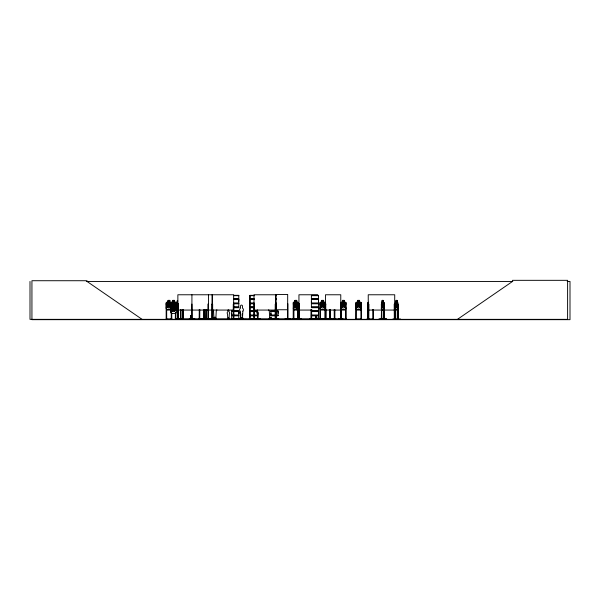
<?xml version="1.0" encoding="UTF-8"?>
<svg xmlns="http://www.w3.org/2000/svg" width="600" height="600" viewBox="0 0 600 600"><rect width="100%" height="100%" fill="white"/><g stroke="black" fill="none" stroke-linecap="round" stroke-linejoin="round"><path stroke-width="0.9" d="M231.638 315.105L231.638 311.587L238.792 311.587L238.785 315.105L231.638 315.105L231.645 313.35M238.785 313.35L238.785 311.587M238.785 301.32L238.785 299.565L233.423 299.565M257.108 315.105L249.952 315.105L249.96 311.587L257.108 311.587L257.108 313.35L257.1 311.587M254.46 303.075L249.952 303.075L249.96 299.565L254.46 299.565M275.438 315.105L270.93 315.105L270.938 313.35M278.077 313.35L278.077 311.587L276.293 311.587M311.392 303.075L311.392 299.565L318.548 299.565L318.54 303.075L311.392 303.075L311.4 301.32M318.54 313.35L318.54 311.587L311.392 311.587M318.54 301.32L318.54 299.565M189.157 319.065L194.895 319.043M190.718 319.305L190.868 315.683L190.695 317.49M316.087 319.305L316.237 315.683L316.065 317.49M242.093 315.495L242.183 313.86M257.993 313.86L257.73 318.772L257.993 313.86A1.275 1.275 0 0 0 257.73 311.858L257.407 309.923M241.68 317.678L241.305 317.438L241.748 317.618M270.892 317.498L270.428 317.558L270.892 317.618M214.718 317.558L215.077 317.722L214.86 317.385M231.615 319.343L238.792 319.2L238.785 315.81L231.638 315.81L231.638 319.2M241.395 317.355L241.462 317.73M311.325 307.252L318.555 307.32M190.245 319.305L190.792 315.683L191.903 319.305L191.925 294.772M316.92 319.305L316.425 315.683L315.683 319.343L315.697 318.795M381.57 309.832L383.827 309.832L384.037 307.957M383.827 309.832L384.067 302.918L383.123 302.25M273.45 319.043L278.76 318.728L273.435 318.96M397.605 309.832L397.597 302.25M397.935 307.957L397.658 309.832L395.528 309.832M190.118 319.305L190.748 315.683M315.472 318.795L315.555 319.35L316.14 315.683L315.308 318.952M392.805 319.065L400.597 319.065M397.732 319.343L397.688 304.065L398.107 304.065L398.107 319.35M397.853 319.305L397.912 302.91L397.582 302.31L395.55 302.31M327.975 319.312L320.407 318.952M327.998 319.058L323.048 319.058L327.998 319.275M378.877 319.305L386.775 319.305M378.885 319.065L386.768 319.065L378.9 319.35M383.827 319.065L383.895 304.065L384.33 304.065L384.353 319.35M315.308 319.305L316.11 315.683M296.663 319.312L301.252 319.043M301.237 319.305L296.715 319.035M255.855 319.343L256.298 319.335M256.058 319.065L256.522 319.35M209.827 319.343L215.347 319.065L209.895 319.343M298.44 307.965L297.803 309.832L293.752 309.832M309.548 319.35L320.07 319.058L309.51 319.305M170.887 307.957L170.887 302.947L171.45 302.31L175.778 302.31L176.4 302.94L176.407 311.513L175.762 313.388L171.345 313.388L170.76 311.513L170.82 302.918L171.42 302.25L172.703 302.25L172.703 300.368L174.585 300.368L174.585 302.25L175.8 302.25L176.468 302.91L176.468 307.965L175.778 309.772L171.45 309.772M176.468 307.965L175.822 309.832L171.405 309.832L170.82 307.965M325.447 307.957L324.817 309.772L320.49 309.772M325.507 307.965L324.862 309.832L320.445 309.832L319.86 307.965M346.163 307.965L345.517 309.832L341.1 309.832L340.522 307.965M361.395 307.957L360.765 309.772L356.438 309.772L355.875 307.957L355.875 302.947L356.438 302.31L360.765 302.31M328.327 319.305L331.23 319.305M331.237 319.065L328.343 319.065L336.27 319.305M366.75 319.065L372.765 318.952M292.035 319.065L301.275 319.35M176.835 319.305L178.29 319.275L178.38 304.065L177.637 304.065M178.05 319.312L178.065 318.795M178.282 319.305L178.14 309.457M178.29 319.065L176.88 319.35M249.938 307.178L254.46 307.32M258.06 319.35L249.938 319.343M175.32 319.275L175.403 313.058M177.51 319.32L177.675 302.918M177.773 319.305L177.803 318.795M199.17 319.065L199.282 309.457M355.665 319.305L355.815 302.918L356.415 302.25L357.697 302.25L357.697 300.368L359.572 300.368L359.513 302.31L360.45 302.94L360.45 306.45L359.513 307.957L357.757 307.957L356.812 306.45L356.812 302.94L357.757 302.31L357.757 300.428L359.513 300.428M395.588 302.25L395.28 302.947L395.603 302.31M381.63 302.25L381.322 319.35M381.33 302.94L381.645 302.31M177.938 306.082C177.075 308.737 175.62 306.585 177.863 305.085C175.762 303.675 177.06 301.575 177.915 304.103M296.707 302.25L296.707 300.368L294.945 300.368L295.035 302.31L294.142 302.94L294.142 306.45L295.005 307.957L296.625 307.957L297.48 306.45L297.48 302.94L296.625 302.31L297.48 302.94M296.625 307.957L297.487 306.45M170.79 306.45L169.852 307.957L168.097 307.957L167.16 306.45L167.16 302.94L168.097 302.31L168.097 300.428L169.852 300.428M397.05 300.428L396.165 300.428L396.225 302.31L395.722 302.94L396.165 307.957L396.99 307.957L397.44 306.45L397.44 302.94L397.08 300.368L396.135 300.368M382.267 302.31L381.803 302.94L381.803 306.45L382.267 307.957L383.145 307.957L383.618 302.94L383.123 300.368L382.185 300.368L382.185 302.25L381.577 302.25M174.608 306.465L173.558 308.205C172.92 305.347 170.7 306.472 173.19 308.632C170.558 311.325 172.882 311.888 173.587 309.045C174.345 311.888 176.58 311.325 173.97 308.647L175.163 306.48L172.703 306.487M293.212 319.35L293.22 302.918L293.798 302.25L294.975 302.25L294.945 300.368M293.82 302.31L293.303 302.947L293.82 302.31L297.803 302.31M293.243 302.918L293.798 302.25M170.76 306.472L171.36 305.798L175.74 305.798L177.375 307.957M319.928 302.947L320.49 302.31L324.817 302.31L325.447 302.94L325.447 319.35M368.835 319.35L368.835 318.795L367.665 318.795L367.665 319.35L367.763 302.918L368.355 302.25M367.822 302.947L368.7 302.31M213.322 318.9L213.112 319.343L213.487 318.105L213.712 318.9M214.08 319.215L213.487 319.103M215.347 319.275L216.353 319.103L216.337 318.105L216.54 319.35L209.82 319.065M215.423 319.343L216.413 319.32M216.188 319.103L215.572 319.327M229.32 319.05C226.942 320.153 227.272 318.45 227.618 319.05M227.37 319.343L227.865 319.26M227.58 319.335L229.403 319.26L229.373 318.517L229.26 319.35M229.395 319.35L228.757 319.343L229.282 319.343M240.292 318.9L240.315 318.105L239.715 319.343L239.925 318.9M240.442 319.335L240.09 319.103M241.755 319.185L242.423 319.215L240.21 319.35M241.657 319.343L242.4 319.103M242.362 319.35L242.235 318.517M242.805 319.343L242.955 318.105L242.28 319.335M256.403 319.185L256.515 319.185M257.835 319.335L257.692 319.35M257.947 319.343L258.045 318.517M268.92 319.343L269.13 319.103M269.085 319.343L269.445 318.105M269.843 319.335L269.243 319.103M271.545 319.103L271.17 319.343L272.332 319.32L271.942 318.9L271.35 319.215M228.097 309.923L227.782 311.858A1.275 1.275 0 0 0 227.52 313.86L227.782 318.772L229.058 318.772L229.32 313.86A1.275 1.275 0 0 0 229.058 311.858L228.735 309.923M294.142 302.94L295.005 302.31M457.455 319.35L512.535 281.445L512.535 280.327L567.607 280.327L567.607 319.35L30 319.35L30 281.445M176.438 302.94L177.375 302.31L177.375 300.428M171.765 306.487L172.703 305.865M251.947 319.312L256.08 319.35M213.292 319.215L214.275 319.32L213.322 319.103M228.885 319.35L229.38 319.252M240.067 319.215L240.585 319.35M240.33 319.252L240.877 319.32L239.925 319.103L243.18 319.32L242.782 319.103M269.212 319.215L278.077 319.103M165.96 319.312L166.695 318.795M340.35 319.312L340.425 318.795M86.31 281.445L512.82 281.445M567.188 281.445L570 281.445L570 319.673L31.935 319.673L31.935 280.725L87.015 280.725L87.015 281.445L142.087 319.35M317.655 294.772L298.95 294.772L298.935 319.35M233.423 295.327L238.792 295.327M249.945 295.327L254.46 295.327M275.43 295.32L276.3 295.327M311.385 295.327L318.555 295.327M233.423 295.462L238.792 295.462L238.785 298.86L233.423 298.86M254.46 295.47L249.945 295.47L249.952 298.86L254.46 298.86M275.438 295.455L276.3 295.455M311.385 295.462L318.555 295.455L318.54 298.86L311.392 298.86L311.392 295.47M233.43 295.68L238.785 295.68M254.452 295.68L249.96 295.68L249.96 298.86M275.43 295.68L276.293 295.68M311.4 295.68L318.54 295.68M275.438 298.86L276.3 298.86M233.4 299.1L238.837 299.1M249.907 299.1L253.53 299.1M275.452 299.1L276.322 299.1M311.347 299.1L318.6 299.1M233.4 299.317L238.837 299.317M249.907 299.317L253.53 299.317M275.452 299.317L276.322 299.317M311.347 299.317L318.6 299.317M275.438 299.565L276.3 299.565M295.005 300.428L296.647 300.428M321.81 300.428L323.565 300.428L323.565 302.31L324.502 302.94L324.502 306.45L323.565 307.957L321.81 307.957L320.865 306.45L320.865 302.94L321.81 302.31L321.743 300.368L323.625 300.368L323.625 302.25L324.847 302.25L325.507 302.91M344.22 300.428L342.465 300.428L342.465 302.31L341.528 302.94L341.528 306.45L342.465 307.957L344.22 307.957L345.165 306.45L345.165 302.94L344.22 302.31L344.288 300.368L342.405 300.368L342.405 302.25L341.123 302.25L340.522 302.918L340.485 319.35M382.215 300.428L383.145 300.428M296.332 300.743L295.29 300.743L295.298 301.373L296.332 301.373L296.332 300.743L296.325 301.373M396.315 300.743L396.847 300.743L396.847 301.373L396.315 301.373M169.913 302.25L171.135 302.25M296.61 302.25L297.825 302.25L298.44 302.91L298.38 319.35M321.743 302.25L320.46 302.25L319.86 302.918L319.89 319.35M344.288 302.25L345.502 302.25L346.163 302.91L346.163 319.35M359.572 302.25L360.795 302.25L361.455 302.91L361.455 307.965L360.81 309.832L356.392 309.832L355.815 307.965M395.535 302.25L396.195 302.25M397.02 302.25L397.65 302.25M176.062 302.31L177.375 302.31M341.145 302.31L345.472 302.31L346.103 302.94M381.585 302.31L383.805 302.31M298.38 302.94L297.788 302.25M384.067 302.918L384.158 319.35M296.625 302.94L295.005 302.94L295.005 306.45L296.625 306.45M233.423 303.075L238.792 303.075L238.792 299.565M275.438 303.075L276.3 303.075M233.4 303.322L238.837 303.322M249.907 303.322L253.53 303.322M275.452 303.322L276.322 303.322M311.347 303.322L318.6 303.322M233.4 303.54L238.837 303.54M249.907 303.54L253.53 303.54M275.452 303.54L276.322 303.54M311.347 303.54L318.6 303.54M233.423 303.788L238.792 303.788L238.792 307.17L233.43 307.08L238.792 307.178M249.96 303.788L249.96 307.08L254.452 307.08L249.945 307.17L249.952 303.788L254.46 303.788M275.438 303.788L276.413 303.75L276.435 319.043M172.642 305.798L172.642 303.915L174.525 303.915M172.703 303.983L174.465 303.983M166.118 304.065L166.635 304.065L166.695 319.35M191.925 304.065L192.12 319.35M208.447 304.065L207.93 304.065L207.87 319.35M212.04 304.065L212.655 304.065L212.67 319.35M254.01 304.065L254.52 304.065L254.558 319.35M293.212 304.065L293.767 304.065L293.745 319.35L293.685 304.065M297.983 304.065L297.983 319.35L297.9 304.065L298.455 304.065L298.455 319.35M298.95 304.065L299.423 304.065L299.407 319.35L299.46 318.795M319.83 304.065L320.347 304.065L320.407 319.35M325.92 304.065L324.93 304.065L324.87 319.35M340.485 304.065L341.002 304.065L341.062 319.35M346.103 304.065L345.585 304.065L345.645 319.35M355.778 304.065L356.295 304.065L356.295 319.35L356.355 318.795L355.718 318.795M361.395 304.065L360.877 304.065L360.938 319.35M367.725 304.065L368.782 304.065L368.737 319.35M381.322 304.065L381.615 319.35M394.822 304.065L394.275 304.065L394.327 319.35M395.287 304.065L395.707 304.065M311.385 307.17L318.555 307.178M233.423 307.32L238.792 307.358M233.423 307.485L238.792 307.485M254.46 307.478L249.945 307.485L249.952 310.882L257.108 310.882M311.385 307.485L318.555 307.5L318.54 310.882L311.392 310.882M233.43 307.702L238.785 307.702M254.452 307.702L249.96 307.702L249.96 310.882M311.4 307.702L318.54 307.702M381.248 307.965L381.623 309.832M171.105 309.772L166.778 309.772L166.215 307.957L166.215 302.947L166.778 302.31L171.105 302.31L171.735 302.94M176.062 309.772L177.795 309.772M276.038 309.75L287.685 309.75M297.803 309.772L293.798 309.772L293.28 307.957L293.775 309.832M341.145 309.772L345.472 309.772M381.585 309.772L383.805 309.772M395.55 309.772L397.643 309.772M171.15 309.832L166.733 309.832L166.155 307.965M176.017 309.832L177.78 309.832M177.863 310.065L233.67 310.065M254.01 310.065L275.64 310.065M298.95 310.065L312.038 310.065M325.485 310.065L340.778 310.065M368.235 310.065L394.725 310.065M231.638 310.882L238.792 310.882M270.93 310.882L275.438 310.882M276.293 310.882L278.085 310.882M231.585 311.13L238.837 311.13M249.907 311.13L257.16 311.13M270.885 311.13L275.452 311.13M276.322 311.13L278.138 311.13M311.347 311.13L318.6 311.13M231.585 311.347L238.837 311.347M249.907 311.347L257.16 311.347M270.885 311.347L275.452 311.347M276.322 311.347L278.138 311.347M311.347 311.347L318.6 311.347M275.438 311.587L270.93 311.587L270.93 315.105M276.293 315.105L278.085 315.105L278.085 311.587M311.392 315.105L318.548 315.105L318.548 311.587M231.585 315.345L238.837 315.345M249.907 315.345L257.16 315.345M270.885 315.345L275.452 315.345M276.322 315.345L278.138 315.345M311.347 315.345L318.6 315.345M231.585 315.562L238.837 315.562M249.907 315.562L257.16 315.562M270.885 315.562L275.452 315.562M276.322 315.562L278.138 315.562M311.347 315.562L318.6 315.562M249.952 319.2L249.952 315.81L257.108 315.81M270.93 315.81L275.438 315.81M276.293 315.81L278.085 315.81M311.392 315.81L318.548 315.81L318.548 319.2M258.053 318.517L257.955 319.185M275.985 318.487L276.457 318.487M287.445 318.487L287.918 318.487M171.795 318.795L171.157 318.795L171.157 319.35M175.343 318.795L175.98 318.795L175.98 319.35M346.163 318.795L345.525 318.795L345.525 319.35M361.455 318.795L360.817 318.795L360.817 319.35M372.765 318.795L373.403 318.795M381.27 318.795L381.803 318.795M383.85 318.795L384.375 318.795M394.222 318.795L394.875 318.795L394.875 319.35M395.243 318.795L395.76 318.795M397.643 318.795L398.16 318.795M166.695 318.952L171.157 318.952M175.98 318.952L183.93 319.305M199.86 318.952L209.257 319.058M227.933 318.945L228.78 318.945M240.795 318.945L241.642 318.945M256.605 318.945L257.452 318.945M290.46 319.043L285.142 318.728L290.475 318.96M338.438 319.065L345.525 318.952M356.355 318.952L360.817 318.952M231.645 319.103L238.785 319.103M257.993 319.05L249.96 319.103L249.96 315.81M309.517 319.065L320.07 319.058M278.093 319.207L270.915 319.343M373.478 319.312L373.343 309.457M361.47 319.035L361.395 302.94M325.8 319.312L325.748 304.065M208.538 319.305L208.507 318.795M204.99 319.305L204.96 318.795M182.715 319.312L182.618 309.457M182.483 319.305L182.572 309.457M235.83 319.305L231.825 319.312M273.915 319.312L273.907 318.877M170.79 302.94L169.852 302.31L169.913 300.368L168.038 300.368L168.038 302.25L166.755 302.25L166.155 302.918L166.178 319.35M174.465 305.865L175.403 306.487L175.403 309.998L174.465 311.505L172.703 311.505L171.765 309.998L171.825 302.94L172.762 302.31L172.762 300.428L174.517 300.428L174.517 302.31L175.462 302.94L175.462 306.45L174.517 307.957L172.762 307.957L171.825 306.45M381.825 319.305L381.75 307.657M395.543 319.305L395.467 304.065M294.142 306.45L295.005 307.957M383.752 302.31L384.037 302.947M367.763 307.965L368.34 309.832M170.828 311.505L171.39 313.327M320.235 319.32L320.288 318.795M191.858 319.305L191.047 315.683L191.678 319.305L191.767 318.877M316.388 315.683L317.048 319.305M191.002 317.49L190.928 315.683L191.55 319.305M395.58 309.832L395.332 302.947L395.265 319.35M316.612 319.305L316.32 315.683L316.373 317.49M190.95 315.683L191.243 319.305M269.707 318.487L269.31 311.115A1.912 1.912 0 0 1 268.748 309.765M240.6 317.955L240.375 313.86A1.275 1.275 0 0 1 240.375 312.06M397.965 318.795L397.965 319.35M396.195 300.368L396.165 302.31M395.707 309.457L395.737 319.35M395.438 318.795L395.452 319.35M394.658 318.795L394.643 319.35L394.725 294.772L368.235 294.772L368.303 319.35L368.34 304.065M394.463 318.795L394.463 319.35M394.38 304.065L394.447 319.35M384.322 318.795L384.322 319.35M384.067 309.457L384.037 319.35M382.237 300.368L382.215 302.31M381.495 307.657L381.525 319.35M373.282 318.795L373.282 319.35M372.885 318.795L372.885 319.35M372.825 309.457L372.765 319.35M368.685 304.065L368.603 319.35M368.183 318.795L368.183 319.35M355.837 318.795L355.837 319.35M346.043 318.795L346.043 319.35M342.968 319.35L342.968 318.877L177.36 318.877L177.36 319.35M341.85 318.877L341.85 319.35M340.95 304.065L340.942 319.35M340.748 319.35L340.778 294.772L325.485 294.772L325.507 319.35L325.657 309.585M340.582 302.947L340.657 319.35M334.77 309.457L334.748 319.35M334.673 309.457L334.673 319.35M334.41 318.795L334.388 319.35M334.222 309.457L334.275 319.35M334.17 318.795L334.17 319.35M330.375 309.457L330.428 319.35M330.27 309.457L330.322 319.35M330.188 318.795L330.188 319.35M329.993 318.795L330.007 319.35M329.925 309.457L329.925 319.35M329.827 309.457L329.827 319.35M325.92 309.585L325.95 319.35M324.99 318.795L324.99 319.35M319.77 318.795L319.77 319.35M319.553 318.877L319.553 319.35M319.23 318.877L319.23 319.35M317.685 318.795L317.587 319.35L317.558 318.795M315.862 318.795L315.945 319.35M315.712 318.795L315.78 319.35M315.39 318.795L315.428 319.35M311.722 318.795L311.782 319.35M311.618 309.457L311.67 319.35M311.535 318.795L311.55 319.35M311.377 318.795L311.392 319.35M311.31 309.457L311.212 319.35M311.197 309.457L311.145 319.35M299.265 304.065L299.303 319.35M299.108 304.065L299.168 319.35M298.965 318.795L299.07 319.35M298.298 318.795L298.312 319.35M296.7 300.368L296.618 309.832M293.355 318.795L293.37 319.35M293.16 318.795L293.16 319.35M287.903 319.043L287.873 303.75L287.498 303.75L287.475 319.043M287.707 318.487L287.76 319.043M287.655 319.043L287.685 294.457L276.038 294.457L276.038 319.043M276.218 303.75L276.248 319.043M276.15 318.487L276.18 319.043M275.782 319.35L275.782 304.065L275.272 304.065L275.235 319.35M275.678 319.35L275.64 294.772L254.01 294.772L253.972 319.35M275.498 318.795L275.558 319.35M275.415 304.065L275.377 319.35M274.597 318.877L274.597 319.35M274.23 318.877L274.23 319.35M273.51 318.877L273.51 319.35M271.11 318.9L271.11 317.228L270.233 317.228L270.233 318.9M260.362 318.877L260.362 319.35M257.392 317.933L257.392 319.05M254.377 304.065L254.423 319.35M254.317 318.795L254.22 319.35M254.153 304.065L254.153 319.35M250.245 319.35L247.89 319.35M249.952 299.565L249.952 303.075M249.952 311.587L249.952 315.105M246.525 319.35L244.14 319.35M242.94 318.105L242.865 319.103M241.965 318.9L241.958 317.228L241.087 317.228L241.087 318.9M240.075 318.105L239.97 319.103M233.85 318.795L233.85 319.35L233.805 304.065L233.303 304.065L233.257 319.35M233.58 319.35L233.67 294.772L177.863 294.772L177.922 319.35M233.505 318.795L233.52 319.35M233.438 304.065L233.4 319.35M228.72 319.05L228.72 317.933L228.135 317.933L228.135 319.05M215.362 318.9L215.362 317.228L214.485 317.228L214.485 318.9M213.697 318.105L213.697 318.9M212.46 294.772L212.498 319.35M212.407 304.065L212.385 319.35L212.325 304.065M212.183 304.065L212.138 319.35M212.04 294.772L211.995 319.35M210.877 318.877L210.877 319.35M208.447 294.772L208.447 319.35M207.99 318.795L207.983 319.35M206.49 309.585L206.513 319.35M206.452 309.585L206.445 319.35M206.288 309.585L206.25 319.35M206.197 318.795L206.197 319.35M204.9 309.457L204.945 319.35M204.735 309.585L204.81 319.35M204.683 309.585L204.697 319.35M204.548 309.585L204.532 319.35M204.382 309.457L204.442 319.35M204.285 309.585L204.322 319.35M204.09 319.35L204.083 309.585L203.993 319.35M199.86 318.795L199.86 319.35M199.8 309.457L199.748 319.35M199.343 318.795L199.343 319.35M181.012 309.457L181.058 319.35M180.953 318.795L180.953 319.35M180.495 309.457L180.495 319.35L180.435 318.795M178.477 318.877L178.477 319.35M178.245 318.795L178.245 319.35M177.735 302.947L177.72 307.957M177.69 300.743L177.69 301.373M177.375 302.94L177.375 306.45M177.315 300.368L177.315 302.25L176.032 302.25L175.433 302.918L175.433 306.285M175.92 312.157L175.86 319.35M175.462 318.795L175.462 319.35M171.735 313.058L171.773 319.35M171.675 318.795L171.675 319.35M171.218 304.065L171.278 319.35M166.575 318.795L166.575 319.35M216.825 309.765A1.912 1.912 0 0 1 216.263 311.115L215.865 318.487L213.952 318.487L213.562 311.115A1.912 1.912 0 0 1 213 309.765M242.865 311.115L242.468 318.487L240.555 318.487L240.157 311.115A1.912 1.912 0 0 1 240.555 308.108L240.555 306.045A0.953 0.953 0 0 1 241.515 305.093A0.953 0.953 0 0 1 242.468 306.045L242.468 308.108A1.912 1.912 0 0 1 242.865 311.115M381.847 302.933L382.44 305.093L381.817 307.327L382.635 305.498L383.4 307.358L382.83 305.085L383.423 302.933L382.267 302.94L382.267 306.45L383.145 306.45L383.16 302.918L382.65 304.657L381.847 302.933M397.433 307.252L396.66 305.498L395.88 307.252L396.472 305.085L395.963 302.903L396.99 302.94L396.99 306.45L396.165 306.45L396.165 302.94L396.645 304.657L397.395 302.933L396.832 305.093L397.433 307.252M297.368 307.252L296.805 307.312L295.853 305.498C295.29 308.498 293.048 307.365 295.485 305.085C293.197 302.94 295.237 301.793 295.83 304.657C296.392 301.793 298.567 302.925 296.205 305.093L297.368 307.252M170.618 307.252L169.98 307.26L168.983 305.498C168.27 308.34 165.953 307.778 168.578 305.085C166.087 302.925 168.308 301.8 168.953 304.657C169.665 301.95 171.907 302.52 169.358 305.093L170.618 307.252M324.33 307.252L323.73 307.312L322.695 305.498C321.877 308.362 319.725 307.748 322.29 305.085C319.8 302.925 322.02 301.8 322.665 304.657C323.37 301.95 325.62 302.52 323.07 305.093L324.33 307.252M344.993 307.252L344.385 307.312L343.35 305.498C342.638 308.34 340.32 307.778 342.952 305.085C340.462 302.925 342.683 301.8 343.32 304.657C344.032 301.95 346.275 302.52 343.725 305.093L344.993 307.252M360.285 307.252L359.64 307.26L358.642 305.498C357.93 308.34 355.612 307.778 358.237 305.085C355.748 302.925 357.968 301.8 358.612 304.657C359.325 301.95 361.567 302.52 359.017 305.093L360.285 307.252M169.538 300.743L168.413 300.743L168.413 301.373L169.538 301.373L169.538 300.743M174.21 300.743L173.078 300.743L173.078 301.373L174.21 301.373L174.21 300.743M323.25 300.743L322.125 300.743L322.125 301.373L323.25 301.373L323.25 300.743M343.905 300.743L342.78 300.743L342.78 301.373L343.905 301.373L343.905 300.743M359.197 300.743L358.072 300.743L358.072 301.373L359.197 301.373L359.197 300.743M382.995 300.743L382.425 300.743L382.425 301.373L382.995 301.373L382.995 300.743M169.852 302.94L168.097 302.94L168.097 306.45L169.852 306.45L169.852 302.94M174.517 302.94L172.762 302.94L172.703 309.998L174.465 309.998L174.517 302.94M323.565 302.94L321.81 302.94L321.81 306.45L323.565 306.45L323.565 302.94M344.22 302.94L342.465 302.94L342.465 306.45L344.22 306.45L344.22 302.94M359.513 302.94L357.757 302.94L357.757 306.45L359.513 306.45L359.513 302.94M318.548 303.788L311.392 303.788L311.392 307.17L318.54 307.08L318.548 303.788M174.15 304.298L173.017 304.298L173.017 304.92L174.15 304.92L174.15 304.298M317.798 319.32L317.798 318.795L317.805 319.343M317.347 319.35L317.34 318.795L317.303 319.35M259.335 319.35L259.335 318.877L259.282 319.35M183.127 319.35L183.12 309.457L183.075 319.35"/></g></svg>
